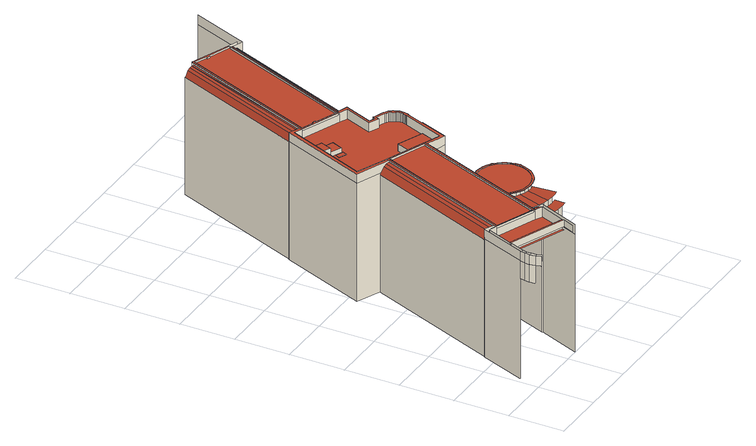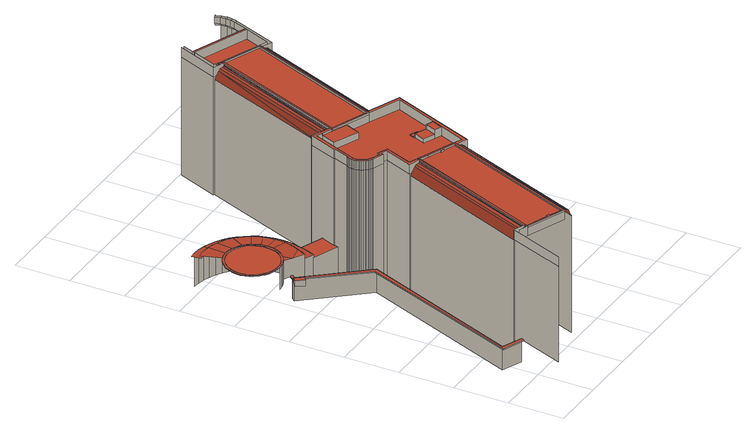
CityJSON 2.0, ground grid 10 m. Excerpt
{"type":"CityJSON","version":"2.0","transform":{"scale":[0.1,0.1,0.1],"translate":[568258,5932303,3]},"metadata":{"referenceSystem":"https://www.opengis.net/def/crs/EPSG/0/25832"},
"CityObjects":{
"building1":{"type":"Building","attributes":{"Grundfläche 2D":"6933.560485","Grundhöhe NN":"3.822"},"children":["building1-1","building1-2","building1-3","building1-4","building1-5","building1-6","building1-7","building1-8","building1-9"],"geometry":[{"type":"MultiSurface","lod":"3","boundaries":[[[0,1,2,3,4,5]],[[0,6,7,8,9,10]],[[7,6,0,5,11,12]],[[13,14,7,12,15,16]],[[17,8,7,14,13,18,19]],[[20,21,22,23]],[[21,24,25,22]],[[19,18,13,26,27,28]],[[13,16,29,26]],[[24,30,31,32,33,25]],[[31,34,35,32]],[[36,28,27,26,37,38,39,40]],[[35,34,41,42]],[[38,37,26,29,43,44]],[[45,46,47,48]],[[49,50,39,38,51,52]],[[47,53,54,55,56,57,48]],[[58,52,51,38,44,59,60,61,62,63]],[[46,64,65,66,67,68,54,53,47]],[[55,69,70,56]],[[71,72,73,74]],[[75,76,77,78]],[[69,55,54,68,79]],[[80,81,82,83]],[[81,80,84,85,86,87]],[[49,88,89,50]],[[90,91,58,63]],[[67,66,92,93]],[[94,95,96]],[[95,94,79,68,67,93,97]],[[98,96,95,99]],[[95,97,99]],[[74,100,101,71]],[[99,97,102]],[[97,93,102]],[[103,104,105,106,107,108,109,96,98,99,102,110,82,81]],[[103,81,87,111,112,104]],[[88,49,52,58,91,113]],[[63,62,61,114,115,90]],[[114,61,60,116]],[[116,60,56,70,72,71,101,117,118,119]],[[120,108,107]],[[104,112,121,105]],[[109,122,123,124,125,100,74,73,69,79]],[[108,126,122,109]],[[127,120,107,106]],[[128,127,106,105]],[[129,130,131,89,88,113]],[[132,133,134,130,129,113,91,90,115,114,116,135]],[[130,136,137,131]],[[138,139,140,141,119,142,143]],[[136,130,134,144]],[[145,146,147,140,139,148,149,150]],[[121,112,111,151]],[[140,147,152,153,154,155,144,134,133,132,135,116,119,141]],[[126,108,120]],[[100,125,117,101]],[[142,119,118,124]],[[105,121,156,128]],[[157,143,142,124,123,158,159,160]],[[161,157,160,162]],[[137,136,163,164,165]],[[166,163,136,144,155,154,153,167,168,169,170]],[[147,146,171,172,152]],[[160,159,158,173,174,175,162]],[[176,173,158,123,177]],[[128,156,178,179,180,181,182,183,184,185,186,187,122,126,120,127]],[[162,175,188,161]],[[189,190,191,192]],[[121,151,193,194,180,179,178,156]],[[174,173,176,195]],[[196,174,195,197,198]],[[172,199,200,152]],[[201,191,190,202]],[[175,174,196,188]],[[203,201,202,204]],[[205,203,204,206]],[[207,208,205,206,209,210]],[[180,211,212,181]],[[199,172,171,213,214]],[[215,216,211,180,194,217]],[[218,168,167]],[[219,220,221,222,223,224,225,226,227,228,229,230,231,213,171,146,145,148,139,138,143,157,161,188,196,198,232,233,234,235,236,237,238,239,240,241,242]],[[230,229,243,244]],[[245,246,247,248,249,250]],[[248,247,246,251,252,253]],[[164,254,255,165]],[[232,198,197,256]],[[257,207,210,258]],[[248,259,260,249]],[[259,248,253,261]],[[262,211,216,263]],[[211,262,264,212]],[[265,243,229,228]],[[266,267,170,169]],[[231,230,244,268]],[[246,269,270,251]],[[214,271,199]],[[272,214,213]],[[273,274,275,276]],[[271,277,199]],[[274,278,279,275]],[[257,199,277]],[[267,280,281,254,164,163,166,170]],[[218,266,169,168]],[[282,273,276,283]],[[284,285,286,287,215,217]],[[278,288,289,279]],[[290,291,292,293,294,295,296,297,298,299,300,301,302,303,304,305,306,307,308,309,310,311,261,253,252,251,270,312,313,314,272,268,244,243,265,315,316,317,318,319,320,321,322,323,324,325,326,327,328,329,330,331,332,333,256,197,195,176,177,187,186,185,184,183,182,181,212,264]],[[228,227,315,265]],[[260,259,334,335,336,337]],[[262,338,290,264]],[[271,339,277]],[[340,338,262,263,341,342]],[[343,282,283,344]],[[231,268,272,213]],[[288,345,346,289]],[[335,334,259,261,311,310]],[[153,347,348,167]],[[269,246,245,349]],[[350,343,344,351]],[[345,352,353,346]],[[227,226,316,315]],[[274,273,282,343,354,355,356,357]],[[256,333,233,232]],[[270,269,358,359,360,361,362,339,271,314,313,312]],[[363,350,351,364]],[[317,316,226,225]],[[345,288,278,274,357,365,366,367]],[[333,332,234,233]],[[335,368,369,336]],[[318,317,225,224]],[[368,335,310,309]],[[338,370,291,290]],[[370,338,340,371]],[[372,286,285,353,352]],[[332,331,235,234]],[[370,373,292,291]],[[373,370,371,374]],[[319,318,224,223]],[[368,375,376,369]],[[375,368,309,308]],[[236,235,331,330]],[[223,222,320,319]],[[373,377,293,292]],[[377,373,374,378]],[[237,236,330,329]],[[358,269,349,379,380,359]],[[375,381,382,376]],[[222,221,321,320]],[[381,375,308,307]],[[238,237,329,328]],[[221,220,322,321]],[[294,293,377,383]],[[383,377,378,384]],[[385,357,356,386]],[[387,365,357,385]],[[372,388,389,390,391,286]],[[239,238,328,327]],[[392,363,364,393]],[[307,306,394,381]],[[381,394,395,382]],[[220,219,323,322]],[[327,326,240,239]],[[219,242,324,323]],[[241,240,326,325]],[[242,241,325,324]],[[386,356,355,396]],[[383,397,295,294]],[[397,383,384,398]],[[399,366,365,387]],[[394,400,401,395]],[[400,394,306,305]],[[348,218,167]],[[402,296,295,397]],[[402,397,398,403]],[[343,350,363,392,404,405,406,354]],[[389,407,408,409,410,411,390]],[[400,412,413,401]],[[412,400,305,304]],[[396,355,354,414]],[[402,415,297,296]],[[415,402,403,416]],[[412,417,418,413]],[[419,367,366,399]],[[417,412,304,303]],[[415,420,298,297]],[[420,415,416,421]],[[341,422,423,424,425,342]],[[417,426,427,418]],[[426,417,303,302]],[[215,287,286,391,390,411,410,428,429,430,431,432,433,434,435,436,437,438,439,440,441,442,423,422,341,263,216]],[[420,443,299,298]],[[443,420,421,444]],[[302,301,445,426]],[[426,445,446,427]],[[443,447,300,299]],[[447,443,444,448]],[[445,447,448,446]],[[447,445,301,300]],[[410,409,449,450,451,430,429,428]],[[414,354,406,452]],[[453,454,367,419]],[[455,392,393,456]],[[430,451,457,458,459,433,432,431]],[[452,406,405,460]],[[461,462,454,453]],[[433,459,463,464,465,436,435,434]],[[387,385,466,467,399]],[[436,465,468,469,438,437]],[[460,405,404,470]],[[414,452,460,471,472,396]],[[473,455,456,474]],[[462,461,475,476,477,478,479,480]],[[481,482,483,484,485,486,487,488,489,469,468,465,464,463,459,458,457,451,450,449,409,408,407,389,388,372,352,345,367,454,462,480,479,478,490,491,492,493,494,495,496,497,498,499,500,501]],[[438,469,489,488,487,441,440,439]],[[419,399,467,502,453]],[[478,477,503,504,505,492,491,490]],[[153,152,200,258,210,209,206,204,202,190,189,506,507,508,509,510,511,512,513,514]],[[423,442,515,424]],[[470,404,516,517]],[[392,455,473,518,519,520,516,404]],[[385,386,396,472,521,466]],[[191,201,203,205,208,207,257,277,522,523,524,525,526,527,528,529,530,192]],[[492,505,531,532,533,495,494,493]],[[534,277,339]],[[518,473,474,535]],[[487,486,485,484,536,515,442,441]],[[495,533,537,538,539,498,497,496]],[[475,461,453,502,540,541,542,543,537,533,532,531,505,504,503,477,476]],[[517,516,520,544]],[[498,539,545,546,547,501,500,499]],[[548,549,550,551]],[[501,547,552,553,554,483,482,481]],[[460,470,517,544,555,556,471]],[[557,554,553,552,547,546,545,539,538,537,543,558]],[[559,518,535,560]],[[544,520,519,561]],[[554,557,558,562,536,484,483]],[[563,466,521,564]],[[565,467,466,563]],[[564,521,472,566]],[[529,507,506,189,192,530]],[[567,502,467,565]],[[566,472,471,568]],[[548,551,569,570]],[[571,540,502,567]],[[347,153,514]],[[561,519,572,573]],[[568,471,556,574]],[[575,541,540,571]],[[576,559,560,577]],[[578,579,580,581]],[[518,559,576,582,583,584,572,519]],[[544,561,573,585,586,555]],[[574,556,555,587]],[[588,542,541,575]],[[589,534,339,362]],[[573,572,584,590]],[[543,591,592,593,594,595,596,597,598,562,558]],[[599,589,362,361]],[[587,555,586,600]],[[601,602,542,588]],[[597,548,570,598]],[[542,602,592,591,543]],[[548,597,596,549]],[[600,586,585,603]],[[581,595,594,578]],[[604,592,602,601]],[[573,590,605,606,607,608,585]],[[603,585,608,609]],[[604,610,611,593,592]],[[612,613,611,610]],[[614,615,599,361,360,359,380,616]],[[571,567,565,563,564,566,568,574,587,600,603,609,617,618,619,620,621,622,623,624,625,626,627,628,629,630,631,632,633,634,635,636,637,612,610,604,601,588,575]],[[637,638,613,612]],[[551,639,640,569]],[[616,380,379,641]],[[579,642,643,580]],[[636,644,638,637]],[[508,507,529,528]],[[522,277,534]],[[528,527,509,508]],[[527,526,510,509]],[[511,510,526,525]],[[645,646,647,648]],[[513,645,648,514]],[[649,650,651,550,549,596,595,581,580,643]],[[524,512,511,525]],[[639,551,550,651]],[[512,524,523,652]],[[646,645,513,653,654]],[[599,615,614,655,656,657,658,659,660,522,534,589]],[[661,656,655,614,616,641,662]],[[663,639,651,650]],[[657,656,664,665,666,667]],[[663,650,649,668,669,670,665,664,656,661,671]],[[639,663,671,640]],[[642,668,649,643]]],"semantics":{"surfaces":[{"type":"WallSurface"},{"type":"RoofSurface"}],"values":[0,0,0,0,0,0,0,0,0,0,0,0,0,0,0,0,0,0,1,0,0,0,0,0,0,0,1,0,1,0,1,1,0,1,1,0,0,1,1,0,1,1,1,1,0,1,1,0,0,0,0,0,0,0,1,1,0,0,1,0,0,0,0,0,1,0,0,0,0,0,0,0,0,0,0,0,0,0,0,0,0,1,1,0,0,0,0,0,0,0,0,0,0,0,1,0,0,1,0,0,1,0,1,1,1,0,0,0,1,0,0,0,1,0,0,0,0,0,0,0,0,0,0,1,0,0,0,0,1,0,0,0,0,0,0,0,0,0,0,0,0,0,0,0,0,0,0,0,0,0,0,0,0,0,0,0,0,0,0,0,0,0,0,0,0,0,0,0,0,0,0,0,0,1,0,0,1,0,0,0,0,0,0,0,0,0,0,0,0,0,0,1,0,0,0,0,0,0,0,0,0,0,0,0,0,0,0,0,1,0,0,1,0,0,1,0,1,0,1,0,0,1,1,1,0,1,0,0,0,1,0,0,0,0,1,1,0,0,0,0,0,0,0,0,0,0,0,0,0,0,0,0,0,1,1,0,0,1,0,0,1,0,0,0,1,0,0,0,0,1,0,0,0,1,1,0,0,0,0,0,0,1,0,0,0,0,0,1,0,0,0,0,0,0,0,0,0,0,0]}}]},
"building1-1":{"type":"BuildingInstallation","parents":["building1"],"geometry":[{"type":"MultiSurface","lod":"3","boundaries":[[[75,92,45,42]],[[41,76,75,42]],[[45,92,66,46]]],"semantics":{"surfaces":[{"type":"RoofSurface"},{"type":"WallSurface"}],"values":[0,1,1]}}]},
"building1-2":{"type":"BuildingInstallation","parents":["building1"],"geometry":[{"type":"MultiSurface","lod":"3","boundaries":[[[96,187,177,118,117,72,70,94]],[[118,177,123,124]],[[72,117,125,73]],[[69,79,94,70]],[[122,187,96,109]]],"semantics":{"surfaces":[{"type":"RoofSurface"},{"type":"WallSurface"}],"values":[0,1,1,1,1]}}]},
"building1-3":{"type":"BuildingInstallation","parents":["building1"],"geometry":[{"type":"MultiSurface","lod":"3","boundaries":[[[672,673,150,149]],[[145,150,673,674,675]],[[676,677,672,149,148]],[[677,674,673,672]]],"semantics":{"surfaces":[{"type":"RoofSurface"},{"type":"WallSurface"}],"values":[0,1,1,1]}}]},
"building1-4":{"type":"BuildingInstallation","parents":["building1"],"geometry":[{"type":"MultiSurface","lod":"3","boundaries":[[[678,679,680,681]],[[680,679,682,683]],[[681,680,683,684]],[[678,681,684,685]],[[679,678,685,682]]],"semantics":{"surfaces":[{"type":"RoofSurface"},{"type":"WallSurface"}],"values":[0,1,1,1,1]}}]},
"building1-5":{"type":"BuildingInstallation","parents":["building1"],"geometry":[{"type":"MultiSurface","lod":"3","boundaries":[[[674,677,686,687]],[[676,688,686,677]],[[687,686,688,689]],[[689,675,674,687]]],"semantics":{"surfaces":[{"type":"RoofSurface"},{"type":"WallSurface"}],"values":[0,1,1,1]}}]},
"building1-6":{"type":"BuildingInstallation","parents":["building1"],"geometry":[{"type":"MultiSurface","lod":"3","boundaries":[[[690,660,652,691,692,258,200,272,314]],[[693,694,257,258,692,691,652,523]],[[272,200,199,214]],[[690,314,271,277]],[[522,660,690,277]]],"semantics":{"surfaces":[{"type":"RoofSurface"},{"type":"WallSurface"}],"values":[0,1,1,1,1]}}]},
"building1-7":{"type":"BuildingInstallation","parents":["building1"],"geometry":[{"type":"MultiSurface","lod":"3","boundaries":[[[695,696,697,698]],[[699,695,698,700]],[[701,702,700,698,697]],[[702,703,699,700]],[[699,703,704,696,695]],[[697,696,704,701]]],"semantics":{"surfaces":[{"type":"RoofSurface"},{"type":"WallSurface"}],"values":[0,0,1,1,1,1]}}]},
"building1-8":{"type":"BuildingInstallation","parents":["building1"],"geometry":[{"type":"MultiSurface","lod":"3","boundaries":[[[705,706,707,708,709,710,711,712,713,714,715,716,717,718,719,720,721,722,723,724,725,726,727,728,729,730,731,732,733,734,735,736,737,738,739,740,741,742,743,744]],[[724,723,745,746]],[[746,747,725,724]],[[747,748,726,725]],[[727,726,748,749]],[[728,727,749,750]],[[729,728,750,751]],[[730,729,751,752]],[[731,730,752,753]],[[732,731,753,754]],[[733,732,754,755]],[[734,733,755,756]],[[735,734,756,757]],[[736,735,757,758]],[[737,736,758,759]],[[738,737,759,760]],[[739,738,760,761]],[[740,739,761,762]],[[741,740,762,763]],[[763,764,742,741]],[[563,564,744,743]],[[564,566,705,744]],[[566,568,706,705]],[[568,574,707,706]],[[574,587,708,707]],[[587,600,709,708]],[[600,603,710,709]],[[603,609,711,710]],[[609,617,712,711]],[[617,618,713,712]],[[618,619,714,713]],[[619,620,715,714]],[[620,621,716,715]],[[621,622,717,716]],[[622,623,718,717]],[[623,624,719,718]],[[624,625,720,719]],[[625,626,721,720]],[[626,627,722,721]]],"semantics":{"surfaces":[{"type":"RoofSurface"},{"type":"WallSurface"}],"values":[0,1,1,1,1,1,1,1,1,1,1,1,1,1,1,1,1,1,1,1,1,1,1,1,1,1,1,1,1,1,1,1,1,1,1,1,1,1,1]}}]},
"building1-9":{"type":"BuildingInstallation","parents":["building1"],"geometry":[{"type":"MultiSurface","lod":"3","boundaries":[[[765,766,767,768,769,770,771,772,773,774,775,776,777,778,779,780,781,782,743,742,783,784,785,786,787,788,789,790,791,792,793,794,795,796,797,798,799,800,723,722,801]],[[764,802,783,742]],[[802,803,784,783]],[[803,804,785,784]],[[786,785,804,805]],[[805,806,787,786]],[[788,787,806,807]],[[789,788,807,808]],[[790,789,808,809]],[[809,810,791,790]],[[810,811,792,791]],[[811,812,793,792]],[[812,813,794,793]],[[813,814,795,794]],[[814,815,796,795]],[[797,796,815,816]],[[816,817,798,797]],[[799,798,817,818]],[[800,799,818,819]],[[819,745,723,800]],[[627,628,801,722]],[[628,629,765,801]],[[629,630,766,765]],[[630,631,767,766]],[[631,632,633,769,768,767]],[[633,634,770,769]],[[634,635,771,770]],[[635,636,772,771]],[[636,637,773,772]],[[637,612,774,773]],[[612,610,775,774]],[[610,604,776,775]],[[604,601,777,776]],[[601,588,778,777]],[[588,575,779,778]],[[575,571,780,779]],[[571,567,781,780]],[[567,565,782,781]],[[565,563,743,782]]],"semantics":{"surfaces":[{"type":"RoofSurface"},{"type":"WallSurface"}],"values":[0,1,1,1,1,1,1,1,1,1,1,1,1,1,1,1,1,1,1,1,1,1,1,1,1,1,1,1,1,1,1,1,1,1,1,1,1,1,1]}}]}
},
"vertices":[
[10,11,229],[12,2,229],[12,1,229],[12,1,247],[12,2,247],[10,11,247],[9,11,229],[8,21,229],[8,21,196],[9,11,196],[10,11,196],[9,11,247],[8,21,247],[9,30,229],[8,22,229],[8,22,247],[9,30,247],[8,22,196],[9,30,202],[9,30,196],[17,3,235],[15,12,235],[15,12,247],[17,3,247],[14,21,235],[14,21,247],[11,39,229],[11,39,202],[11,39,196],[11,39,247],[14,22,235],[14,30,235],[14,30,247],[14,22,247],[16,38,235],[16,38,247],[11,39,8],[11,40,229],[43,122,229],[43,122,8],[11,40,8],[26,64,235],[26,64,247],[11,40,247],[43,122,247],[27,68,247],[27,68,229],[46,114,229],[46,114,247],[44,122,227],[44,122,8],[44,122,229],[45,121,229],[57,110,229],[60,109,229],[60,109,244],[60,109,247],[57,110,247],[52,118,240],[44,122,247],[62,114,247],[62,114,244],[59,115,244],[56,117,243],[26,64,229],[129,23,229],[130,27,229],[148,73,229],[135,79,229],[132,80,244],[132,80,247],[64,110,247],[133,83,247],[133,83,244],[64,110,244],[129,23,247],[129,23,235],[121,3,235],[121,3,247],[135,79,244],[126,1,229],[156,76,229],[156,76,247],[126,1,247],[126,1,202],[126,1,196],[126,1,8],[156,76,8],[141,365,227],[141,365,8],[153,361,243],[149,362,240],[130,27,247],[148,73,247],[135,79,247],[137,78,247],[137,84,247],[141,76,247],[139,83,247],[144,81,247],[163,359,244],[163,359,247],[147,80,247],[155,77,229],[152,78,229],[147,80,237],[144,81,240],[139,83,241],[137,84,242],[137,84,244],[155,77,247],[155,77,8],[155,77,224],[143,365,230],[159,358,244],[157,359,244],[159,358,247],[231,332,247],[233,335,247],[161,363,247],[236,328,241],[251,322,224],[234,329,244],[236,334,244],[233,335,244],[231,332,244],[234,329,242],[241,326,240],[244,324,237],[141,365,230],[97,383,230],[97,383,8],[149,362,247],[141,365,247],[97,383,247],[153,361,247],[160,541,230],[160,541,8],[159,364,230],[104,387,230],[104,387,247],[159,364,247],[161,363,244],[161,363,230],[160,541,247],[144,485,230],[163,533,230],[163,533,247],[136,465,230],[136,465,246],[144,485,246],[251,322,8],[177,527,247],[179,533,247],[167,538,247],[165,538,247],[248,323,230],[206,346,230],[236,334,243],[233,335,243],[206,346,243],[217,373,230],[217,373,243],[163,539,230],[162,540,227],[162,540,8],[165,538,235],[179,533,244],[175,534,244],[170,536,242],[167,538,239],[177,527,230],[177,527,244],[253,327,243],[254,327,243],[264,354,243],[253,327,247],[236,334,247],[251,322,230],[252,321,230],[268,315,230],[268,315,247],[252,321,247],[251,322,247],[244,324,247],[241,326,247],[236,328,247],[234,329,247],[264,354,230],[181,529,247],[204,520,247],[204,520,244],[181,529,244],[252,321,8],[268,315,8],[254,327,247],[254,327,230],[264,323,247],[264,323,230],[248,499,244],[248,499,247],[205,523,244],[205,523,247],[210,521,244],[210,521,247],[209,518,244],[209,518,247],[233,509,244],[210,518,244],[210,518,247],[233,509,247],[288,367,230],[288,367,247],[251,498,230],[251,498,244],[277,340,67],[288,367,67],[277,340,8],[272,778,244],[295,421,230],[294,423,230],[293,425,230],[291,427,230],[290,429,230],[288,430,230],[286,431,230],[285,432,230],[283,433,230],[267,439,230],[265,434,230],[246,442,230],[266,492,230],[294,398,230],[295,400,230],[296,402,230],[297,404,230],[297,406,230],[298,408,230],[298,410,230],[298,412,230],[298,415,230],[297,417,230],[296,419,230],[265,434,247],[246,442,247],[252,444,8],[252,444,230],[253,444,230],[263,440,230],[263,440,8],[253,444,8],[252,444,247],[253,444,247],[263,440,247],[259,784,227],[259,784,8],[294,398,247],[250,502,244],[250,502,247],[265,445,230],[265,445,8],[265,445,247],[287,367,230],[287,367,67],[287,367,247],[267,439,247],[268,780,242],[264,781,239],[266,492,247],[273,496,230],[273,496,247],[253,503,244],[251,498,247],[326,250,71],[322,262,71],[322,262,8],[326,250,8],[253,504,244],[320,274,71],[320,274,8],[262,782,234],[260,783,229],[332,239,71],[332,239,8],[323,322,8],[324,322,8],[324,322,67],[323,322,67],[319,286,71],[319,286,8],[298,396,247],[298,397,247],[299,398,247],[300,400,247],[301,402,247],[302,405,247],[302,407,247],[302,410,247],[302,413,247],[302,415,247],[301,418,247],[300,421,247],[299,423,247],[298,426,247],[296,428,247],[295,430,247],[293,432,247],[291,433,247],[289,435,247],[287,436,247],[285,437,247],[269,443,247],[271,497,247],[263,500,247],[253,503,247],[283,433,247],[285,432,247],[286,431,247],[288,430,247],[290,429,247],[291,427,247],[293,425,247],[294,423,247],[295,421,247],[296,419,247],[297,417,247],[298,415,247],[298,412,247],[298,410,247],[298,408,247],[297,406,247],[297,404,247],[296,402,247],[295,400,247],[269,443,230],[285,437,230],[285,437,8],[269,443,8],[298,396,230],[255,503,243],[298,396,8],[290,375,67],[290,375,8],[338,229,71],[338,229,8],[319,299,71],[319,299,8],[276,777,247],[276,777,244],[273,496,8],[346,219,71],[346,219,8],[321,311,71],[321,311,8],[354,240,72],[348,248,72],[344,257,72],[341,267,72],[271,497,230],[269,497,230],[268,498,231],[263,500,240],[260,501,242],[354,211,71],[354,211,8],[339,277,72],[338,287,72],[338,297,72],[287,436,230],[287,436,8],[298,397,230],[298,397,8],[324,322,71],[299,398,230],[299,398,8],[289,435,230],[289,435,8],[300,400,230],[300,400,8],[271,497,8],[271,497,226],[291,433,230],[291,433,8],[301,402,230],[301,402,8],[341,267,82],[344,257,82],[339,277,82],[324,324,71],[325,326,71],[325,326,67],[324,324,67],[363,204,71],[363,204,8],[293,432,230],[293,432,8],[348,248,82],[302,405,230],[302,405,8],[338,287,82],[295,430,230],[295,430,8],[302,407,230],[302,407,8],[374,219,72],[367,225,72],[360,232,72],[325,328,71],[326,329,71],[326,331,71],[326,331,67],[325,328,67],[296,428,230],[296,428,8],[354,240,82],[302,410,230],[302,410,8],[298,426,230],[298,426,8],[338,297,82],[302,413,230],[302,413,8],[336,357,67],[337,356,67],[337,356,8],[336,357,8],[299,423,230],[299,423,8],[327,333,67],[327,335,67],[328,336,67],[329,338,67],[329,340,67],[330,342,67],[330,344,67],[331,345,67],[332,347,67],[333,349,67],[333,351,67],[334,352,67],[335,354,67],[335,356,67],[337,355,67],[302,415,230],[302,415,8],[300,421,230],[300,421,8],[301,418,230],[301,418,8],[327,333,71],[327,335,71],[328,336,71],[360,232,82],[339,307,82],[339,307,72],[373,197,71],[373,197,8],[329,338,71],[329,340,71],[330,342,71],[367,225,82],[342,316,82],[342,316,72],[330,344,71],[331,345,71],[332,347,71],[377,281,85],[376,288,85],[333,349,71],[333,351,71],[374,219,82],[388,260,85],[383,267,85],[385,192,71],[385,192,8],[342,318,82],[343,320,82],[344,322,82],[344,322,72],[343,320,72],[342,318,72],[353,343,72],[354,345,72],[355,346,72],[356,348,72],[355,348,72],[337,355,71],[335,356,71],[335,354,71],[334,352,71],[344,323,72],[345,325,72],[346,327,72],[347,329,72],[347,331,72],[348,332,72],[349,334,72],[350,336,72],[351,338,72],[351,340,72],[352,341,72],[353,342,72],[376,296,85],[344,323,82],[345,325,82],[346,327,82],[279,776,247],[280,778,247],[303,769,247],[302,766,247],[307,764,247],[308,767,247],[349,751,247],[350,754,247],[278,782,247],[337,355,8],[383,214,72],[383,214,82],[396,188,71],[401,206,72],[392,210,72],[380,274,85],[351,747,244],[348,749,244],[349,751,244],[308,767,244],[307,764,244],[302,766,244],[303,769,244],[280,778,244],[279,776,244],[347,329,82],[347,331,82],[348,332,82],[352,747,243],[396,188,8],[356,348,8],[349,334,82],[350,336,82],[351,338,82],[377,304,85],[380,312,85],[384,320,85],[379,340,83],[392,210,82],[351,340,82],[352,341,82],[353,342,82],[384,346,50],[384,346,52],[299,450,52],[299,450,50],[353,343,82],[354,345,82],[355,346,82],[402,250,85],[395,254,85],[356,348,82],[357,350,82],[409,185,71],[409,185,8],[401,206,82],[357,350,8],[377,281,90],[380,274,90],[376,288,90],[383,267,90],[376,296,90],[388,260,90],[299,450,8],[384,346,8],[377,304,90],[411,204,72],[411,204,82],[395,254,90],[380,312,90],[421,184,71],[421,184,8],[389,346,50],[306,451,50],[306,451,52],[389,346,52],[433,185,71],[432,203,72],[422,203,72],[418,244,85],[409,246,85],[402,250,90],[384,320,90],[357,745,242],[422,203,82],[383,338,84],[396,332,85],[396,332,50],[383,338,50],[383,338,52],[379,340,52],[379,340,50],[379,340,8],[360,744,240],[409,246,90],[390,327,90],[390,327,85],[418,244,90],[396,332,90],[432,203,82],[441,205,82],[433,244,85],[426,243,85],[426,243,90],[403,337,90],[403,337,50],[410,339,90],[410,339,50],[366,741,229],[365,742,232],[369,740,225],[433,244,90],[441,246,90],[448,249,90],[455,253,90],[461,259,90],[466,265,90],[470,273,90],[473,281,90],[475,289,90],[475,297,90],[473,304,90],[471,311,90],[467,318,90],[462,325,90],[456,331,90],[454,332,90],[449,336,90],[441,339,90],[433,341,90],[425,342,90],[417,341,90],[417,341,50],[415,742,50],[415,742,8],[369,740,8],[421,747,50],[421,747,52],[425,342,50],[350,754,244],[350,754,229],[278,782,229],[278,782,244],[380,763,52],[378,757,52],[415,742,52],[348,749,247],[367,747,247],[367,747,229],[370,740,229],[371,740,229],[371,740,247],[370,740,247],[352,747,247],[351,747,247],[371,740,8],[370,740,8],[378,757,50],[378,757,229],[411,842,229],[411,842,247],[378,757,247],[380,763,50],[411,842,50],[411,842,52],[378,757,8],
[149,460,246],[157,480,246],[157,480,238],[157,480,230],[149,460,230],[149,460,238],
[167,440,231],[170,448,231],[157,454,231],[153,446,231],[170,448,230],[157,454,230],[153,446,230],[167,440,230],
[170,451,238],[178,471,238],[170,451,230],[178,471,230],
[253,504,247],[250,505,247],[250,504,247],[250,505,244],[250,504,244],
[398,352,60],[406,359,61],[396,373,61],[387,366,60],[394,350,52],[384,363,52],[396,373,50],[384,363,50],[394,350,50],[406,359,50],
[383,267,91],[388,260,91],[395,254,91],[402,250,91],[409,246,91],[418,244,91],[426,243,91],[433,244,91],[441,246,91],[448,249,91],[455,253,91],[461,259,91],[466,265,91],[470,273,91],[473,281,91],[475,289,91],[475,297,91],[473,304,91],[470,304,91],[471,296,91],[471,289,91],[470,282,91],[467,274,91],[463,267,91],[458,261,91],[453,256,91],[446,252,91],[439,249,91],[433,248,91],[426,247,91],[418,248,91],[411,249,91],[403,253,91],[397,257,91],[391,262,91],[386,268,91],[383,275,91],[381,282,91],[377,281,91],[380,274,91],[470,304,90],[471,296,90],[471,289,90],[470,282,90],[467,274,90],[463,267,90],[458,261,90],[453,256,90],[446,252,90],[439,249,90],[433,248,90],[426,247,90],[418,248,90],[411,249,90],[403,253,90],[397,257,90],[391,262,90],[386,268,90],[383,275,90],[381,282,90],
[467,318,91],[462,325,91],[456,331,91],[454,332,91],[449,336,91],[441,339,91],[433,341,91],[425,342,91],[417,341,91],[410,339,91],[403,337,91],[396,332,91],[390,327,91],[384,320,91],[380,312,91],[377,304,91],[376,296,91],[376,288,91],[380,289,91],[380,296,91],[381,304,91],[383,311,91],[387,318,91],[392,324,91],[398,329,91],[405,333,91],[411,336,91],[418,338,91],[425,338,91],[433,338,91],[440,336,91],[448,333,91],[454,328,91],[460,323,91],[464,317,91],[468,310,91],[471,311,91],[380,289,90],[380,296,90],[381,304,90],[383,311,90],[387,318,90],[392,324,90],[398,329,90],[405,333,90],[411,336,90],[418,338,90],[425,338,90],[433,338,90],[440,336,90],[448,333,90],[454,328,90],[460,323,90],[464,317,90],[468,310,90]
]}
